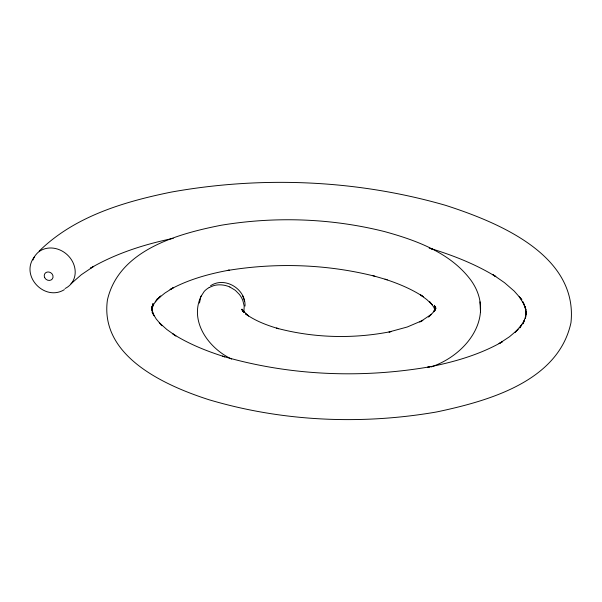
<?xml version="1.0" encoding="UTF-8"?>
<svg xmlns="http://www.w3.org/2000/svg" width="602" height="602" viewBox="0 0 602 602"><rect width="100%" height="100%" fill="white"/><g stroke="black" fill="none" stroke-linecap="round" stroke-linejoin="round"><path stroke-width="0.9" d="M199.473 303.047L200.805 296.741L204.198 291.443A24.02 21.416 29.2 0 1 209.203 287.508M525.411 318.466L526.088 311.008L526.306 314.823L525.034 306.35L526.08 310.233L522.717 301.617L524.635 305.259L519.18 296.651L521.866 299.736L514.213 291.097L504.574 282.729L492.895 274.617L495.792 276.596C475.52 264.165 453.253 255.444 430.588 248.491L432.725 249.108M434.727 310.075L435.269 306.29L434.366 311.023L435.75 307.238L433.711 311.813L435.946 308.337L432.74 312.844L428.556 317.013L431.416 314.267L420.565 321.603M39.145 251.147C74.069 216.743 122.989 202.009 169.839 192.377L171.924 191.97C261.84 175.957 355.647 179.757 443.576 204.763L445.713 205.38C497.801 222.228 578.183 254.834 570.967 322.68C558.325 381.359 488.726 400.804 438.053 411.663L436.006 412.069C361.599 424.861 284.024 421.618 211.437 400.458L209.248 399.826C165.595 385.814 99.533 356.55 107.419 299.969C118.88 249.996 177.567 233.839 221.22 225.238C275.362 216.284 331.439 218.217 384.693 231.619C416.757 240.454 451.191 253.006 471.471 280.999C496.176 316.75 466.573 355.067 431.009 366.987M525.538 317.886L525.87 315.621L523.1 323.771L524.477 320.016L519.707 327.985L521.911 324.553L515.207 332.206L518.119 329.414L509.427 336.789L499.05 343.622L502.234 341.831C479.222 354.932 453.464 362.238 427.601 367.235L429.647 366.829C361.004 378.635 289.434 375.693 222.469 356.173L224.651 356.805C206.652 351.132 188.968 344.058 172.955 333.959L175.882 335.961L166.777 329.445L159.334 322.755L161.938 325.735M243.953 311.369L244.186 306.042L242.892 300.699A24.426 21.89 27.6 0 0 239.43 294.491L235.374 290.352L229.836 286.988M201.181 295.981C188.893 321.378 208.864 348.438 231.635 359.078M151.892 308.826L152.998 303.528L152.148 310.083L151.93 306.26L152.682 312.905L151.636 309.007L154.037 315.802L152.118 312.145L156.189 318.955L161.366 325.057M151.967 308.713L153.487 304.717M34.532 256.663C19.618 275.565 44.571 301.911 64.384 289.63M152.584 306.117L157.461 298.517M155.263 301.933L160.734 296.003L157.852 298.78L164.903 293.054L173.225 287.779L170.08 289.547C188.426 279.486 208.819 273.887 229.294 270.132L227.315 270.524C276.16 262.442 326.758 264.143 374.805 276.235M70.968 283.813L81.323 274.73L93.716 266.347L90.511 268.153C116.035 253.367 144.457 244.299 173.233 238.362M210.527 285.784C224.885 276.122 245.887 289.043 245.022 306.057M419.775 322.078L422.867 320.339L407.268 326.991L389.005 331.98L391.24 331.536C353.434 339.069 313.8 338.098 276.544 328.12L278.583 328.715C266.987 325.321 255.459 320.986 245.571 313.898L248.618 315.982L241.53 309.36L244.201 312.415L241.989 309.142L243.517 312.047M209.195 287.5L213.71 285.626A21.935 19.505 28.3 0 1 217.706 284.912L218.917 284.836A23.365 20.792 28.4 0 1 229.844 286.981M429.188 248.144L431.845 248.867M372.901 275.678L387.274 279.847M385.017 279.193C398.404 283.572 411.55 289.005 423.349 296.786L420.377 294.762L426.908 299.676L432.168 304.68L429.542 301.677L433.508 306.704L435.05 309.571L434.275 308.043L435.005 310.527M243.231 311.211L242.568 309.639L242.982 311.196M242.629 295.59L244.562 301.068M480.516 312.265L479.952 301.828M434.689 309.104L434.471 305.297L434.772 310.707M65.069 288.508A22.868 19.889 40.6 0 0 70.073 257.822A22.868 19.889 40.6 0 0 37.347 253.066L35.548 255.135A24.471 21.303 40.6 0 0 32.982 260.004M44.683 277.65A4.598 4.064 35.2 0 0 52.344 278.929A4.598 4.064 35.2 0 0 48.905 272.014A4.598 4.064 35.2 0 0 44.683 277.65"/></g></svg>
